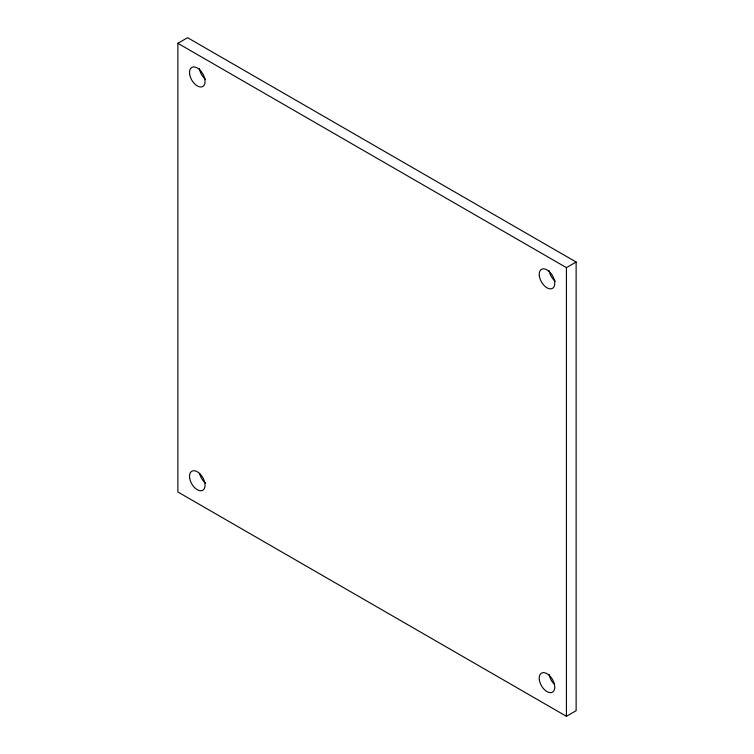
<?xml version="1.0" encoding="UTF-8"?>
<svg xmlns="http://www.w3.org/2000/svg" width="754" height="754" viewBox="0 0 754 754"><rect width="100%" height="100%" fill="white"/><g stroke="black" fill="none" stroke-linecap="round" stroke-linejoin="round"><path stroke-width="1.13" d="M177.869 43.308L187.576 37.7L576.131 262.024L576.131 710.692L566.424 716.3L177.869 491.976L177.869 43.308L566.424 267.632L576.131 262.024M566.424 267.632L566.424 716.3M555.293 281.251A10.99 6.343 60 0 1 549.063 270.469M554.567 684.434A10.99 6.343 60 0 1 549.063 674.264M205.597 483.154A10.99 6.343 60 0 1 199.537 473.305M205.597 79.359A10.99 6.343 60 0 1 199.367 68.567M539.317 275.841A10.99 6.343 60 0 0 551.89 288.65A10.99 6.343 60 0 0 549.77 272.071A10.99 6.343 60 0 0 539.317 275.841M539.317 679.637A10.99 6.343 60 0 0 551.89 692.445A10.99 6.343 60 0 0 549.77 675.876A10.99 6.343 60 0 0 539.317 679.637M189.622 477.744A10.99 6.343 60 0 0 202.195 490.552A10.99 6.343 60 0 0 200.074 473.974A10.99 6.343 60 0 0 189.622 477.744M189.622 73.939A10.99 6.343 60 0 0 202.195 86.748A10.99 6.343 60 0 0 200.074 70.179A10.99 6.343 60 0 0 189.622 73.939"/></g></svg>
